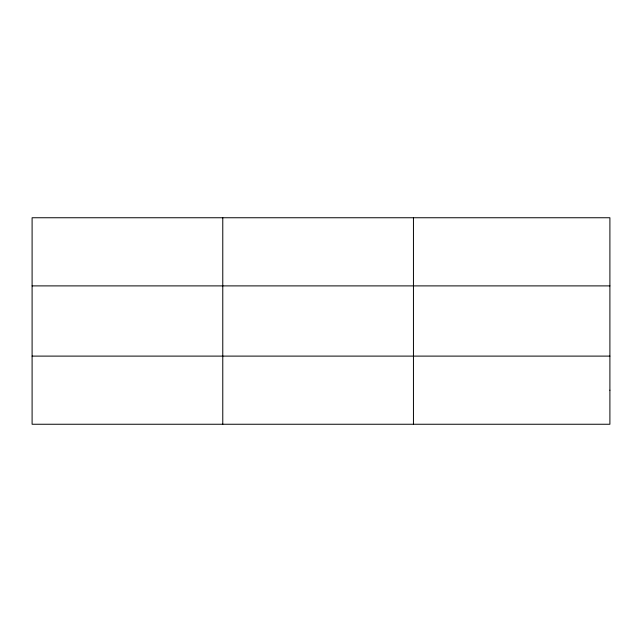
<?xml version="1.0" encoding="UTF-8"?>
<svg xmlns="http://www.w3.org/2000/svg" width="642" height="642" viewBox="0 0 642 642"><rect width="100%" height="100%" fill="white"/><g stroke="black" fill="none" stroke-linecap="round" stroke-linejoin="round"><path stroke-width="0.96" d="M222.774 424.25L222.774 217.75M413.448 424.25L413.448 217.75M32.1 285.891L609.9 285.891M32.1 356.109L609.9 356.109M609.9 390.175L609.9 424.25L32.1 424.25L32.1 217.75L609.9 217.75L609.9 390.175"/></g></svg>
